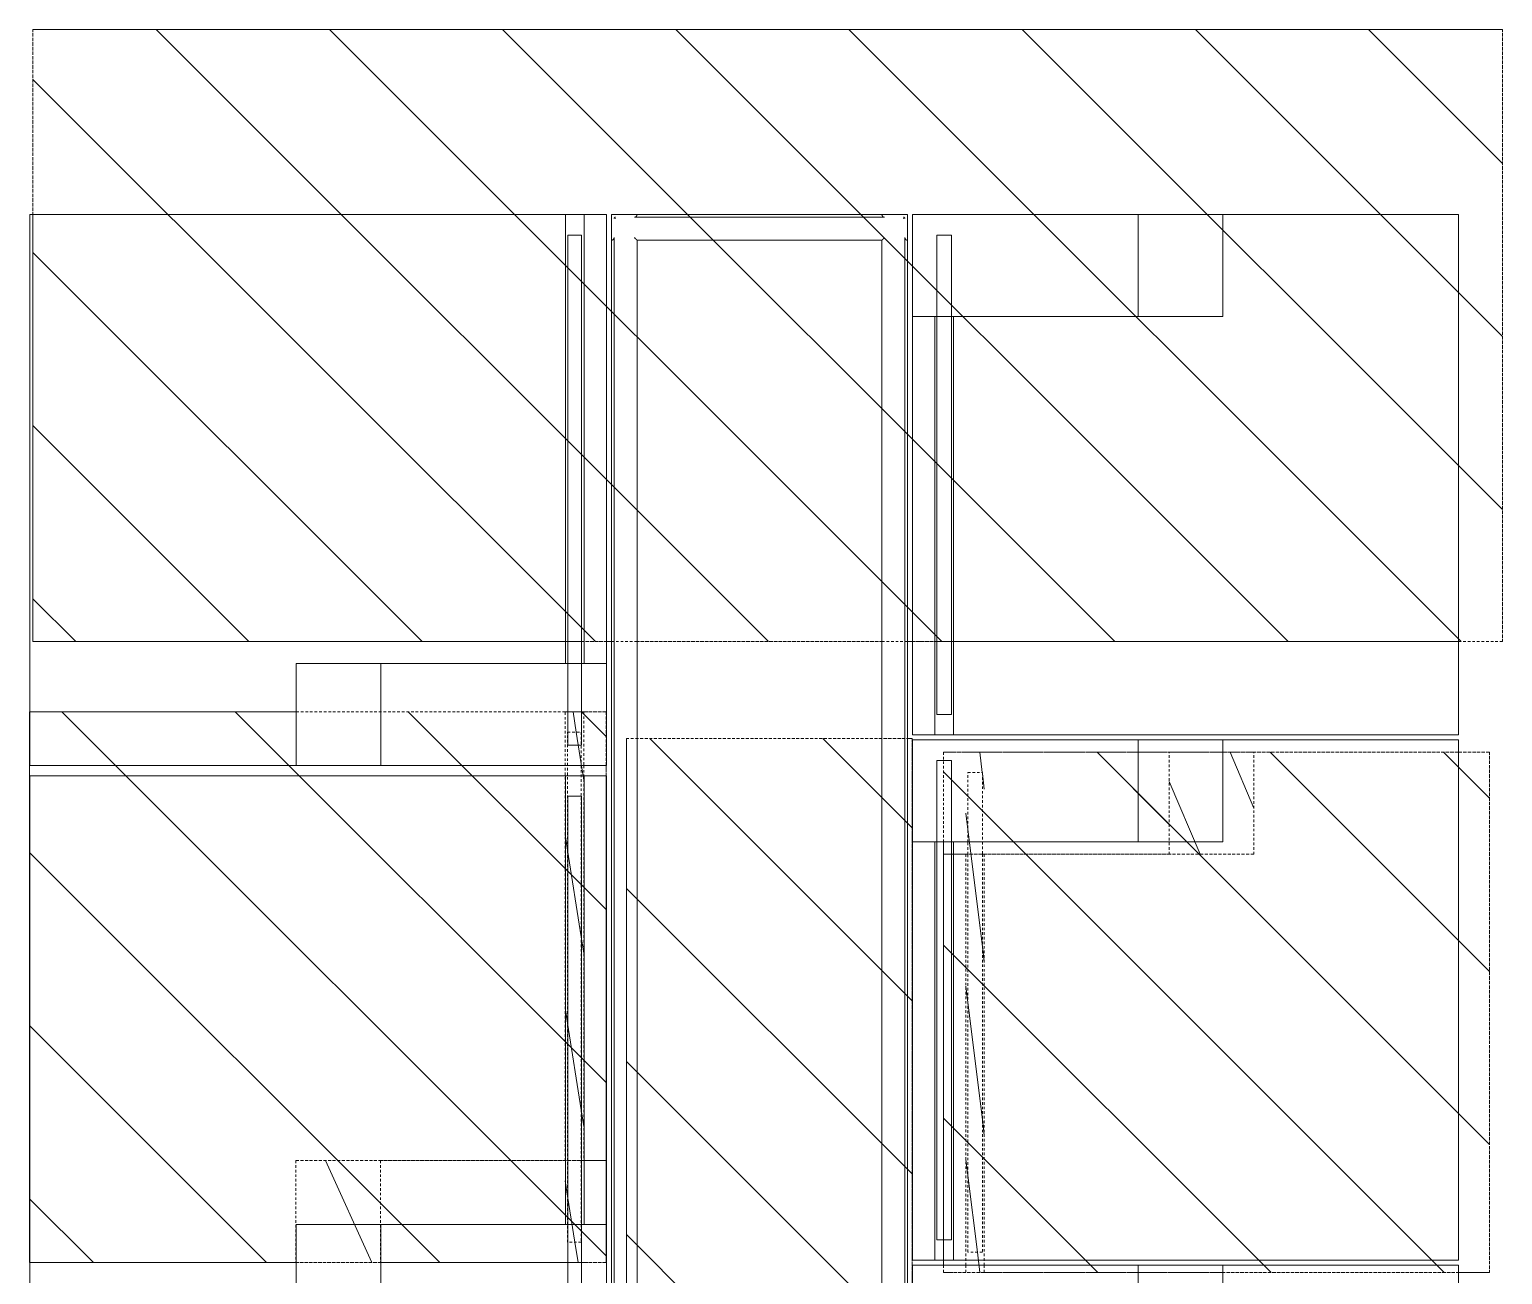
# Model space of a CAD drawing. Header units: inches. Extents: x 12491 to 15223, y 922 to 3433.
# Drawn here: x 14270.8 to 14343, y 2182.7 to 2243.7 of the extents above; entities that cross this region are included whole.
import ezdxf

# ---------------------------------------------------------------- set-up
doc = ezdxf.new("R2010")
doc.units = ezdxf.units.IN
doc.header["$MEASUREMENT"] = 0
doc.linetypes.add('Demolished', pattern=[0.1875, 0.125, -0.0625])
for name, color, linetype, lineweight in [('A-WALL-4', 1, 'Demolished', 13), ('A-WALL-5', 10, 'Demolished', 9), ('A-WALL-6', 254, 'Demolished', 9), ('A-WALL-7', 21, 'Demolished', 9), ('I-FURN-2', 254, 'Demolished', 9), ('I-FURN-3', 10, 'Demolished', 9), ('I-FURN-4', 21, 'Demolished', 9), ('M-EQPM-1', 50, 'Continuous', 9), ('M-EQPM-2', 10, 'Demolished', 9), ('M-EQPM-3', 21, 'Demolished', 9), ('M-EQPM-4', 254, 'Demolished', 9), ('S-BEAM', 12, 'Continuous', 9)]:
    doc.layers.add(name, color=color, linetype=linetype, lineweight=lineweight)
pattern_1 = [(225, (2201.146, -13169.916), (4.2426407, -4.2426407), [])]
pattern_2 = [(188.849, (2201.146, -299.14), (4.24305494, -0.6601445), [])]
pattern_3 = [(45, (-2191.193, 13241.448), (-4.2426407, 4.2426407), [])]
pattern_4 = [(7.071, (-2191.193, 223.653), (-4.2429826, 0.52569045), [])]

# ---------------------------------------------------------------- blocks, each defined once
blk = doc.blocks.new('Table-Rectangular - 72_ x 30_-V11-DEMO _ NEW PLAN SUPERIMPOSED - 1ST FLOOR')
at = {"layer": 'I-FURN-3'}
h = blk.add_hatch(dxfattribs=at)
h.set_pattern_fill('FP_8', color=256, style=0, pattern_type=2)
h.set_pattern_definition([(135, (-13206.086, -2228.733), (-4.2426407, -4.2426407), [])])
h.paths.add_polyline_path([(33.845, -15), (36, -15), (36, 15), (-36, 15), (-36, -15), (22.292, -15)], flags=0)
at = {"layer": 'I-FURN-2'}
for p, q in [((-36, 5.922), (-36, 15)), ((-36, 15), (36, 15)), ((36, 15), (36, -15)), ((-9.905, -15), (-9.81, -15)), ((-9.787, -15), (-9.124, -15)), ((-9.099, -15), (-7.905, -15)), ((-7.655, -15), (-7.905, -15)), ((5.595, -15), (-6.405, -15)), ((7.095, -15), (6.845, -15)), ((7.095, -15), (8.275, -15)), ((8.289, -15), (9.002, -15)), ((9.015, -15), (9.095, -15)), ((36, -15), (33.845, -15))]:
    blk.add_line(p, q, dxfattribs=at)
at = {"layer": 'I-FURN-3'}
for p, q in [((36, 15), (-36, 15)), ((-36, 15), (-36, 5.922)), ((36, -15), (36, 15)), ((-36, -15), (-36, 5.922)), ((-9.905, -15), (-36, -15)), ((-9.81, -15), (-9.905, -15)), ((-9.124, -15), (-9.787, -15)), ((-7.905, -15), (-9.099, -15)), ((-7.905, -15), (-7.655, -15)), ((-6.405, -15), (-7.655, -15)), ((-6.405, -15), (5.595, -15)), ((6.845, -15), (5.595, -15)), ((6.845, -15), (7.095, -15)), ((8.275, -15), (7.095, -15)), ((9.002, -15), (8.289, -15)), ((9.095, -15), (9.015, -15)), ((33.845, -15), (9.095, -15)), ((33.845, -15), (36, -15))]:
    blk.add_line(p, q, dxfattribs=at)
at = {"layer": 'I-FURN-4'}
for p, q in [((-36, 5.922), (-36, -15)), ((-36, -15), (-9.905, -15)), ((-7.655, -15), (-6.405, -15)), ((5.595, -15), (6.845, -15)), ((9.095, -15), (33.845, -15))]:
    blk.add_line(p, q, dxfattribs=at)
blk = doc.blocks.new('_Front Washer - MAH21-V56-DEMO _ NEW PLAN SUPERIMPOSED - 1ST FLOOR')
at = {"layer": 'M-EQPM-2'}
h = blk.add_hatch(dxfattribs=at)
h.set_pattern_fill('FP_84', color=256, style=0, pattern_type=2)
h.set_pattern_definition(pattern_1)
h.paths.add_polyline_path([(12.86, 28.25), (-9.14, 28.25), (-9.14, 27.156), (12.86, 27.156)], flags=0)
h = blk.add_hatch(dxfattribs=at)
h.set_pattern_fill('FP_84', color=256, style=0, pattern_type=2)
h.set_pattern_definition(pattern_1)
h.paths.add_polyline_path([(17.86, 27.172), (17.86, 28.25), (-9.14, 28.25), (-9.14, 0), (17.86, 0), (17.86, 27.156)], flags=0)
h = blk.add_hatch(dxfattribs=at)
h.set_pattern_fill('FP_84', color=256, style=0, pattern_type=2)
h.set_pattern_definition(pattern_1)
h.paths.add_polyline_path([(17.86, 28.25), (12.86, 28.25), (12.86, 17.192), (17.86, 17.192), (17.86, 26.008)], flags=0)
h = blk.add_hatch(dxfattribs=at)
h.set_pattern_fill('FP_86', color=256, style=0, pattern_type=2)
h.set_pattern_definition(pattern_2)
h.paths.add_polyline_path([(17.86, 26.25), (17.86, 27.156), (-9.14, 27.156), (-9.14, 26.25), (16.092, 26.25)], flags=0)
h.paths.add_polyline_path([(16.86, 26.368), (-8.14, 26.368), (-8.14, 27.031), (16.86, 27.031)], flags=0)
h = blk.add_hatch(dxfattribs=at)
h.set_pattern_fill('FP_86', color=256, style=0, pattern_type=2)
h.set_pattern_definition(pattern_2)
h.paths.add_polyline_path([(16.86, 26.368), (16.86, 27.031), (-8.14, 27.031), (-8.14, 26.368), (16.092, 26.368)], flags=0)
h = blk.add_hatch(dxfattribs=at)
h.set_pattern_fill('FP_85', color=256, style=0, pattern_type=2)
h.set_pattern_definition([(204.412, (2201.146, -2717.14), (4.243138, -1.9254746), [])])
h.paths.add_polyline_path([(17.86, 17.192), (12.86, 17.192), (12.86, 13.053), (17.86, 13.053)], flags=0)
for p, q in [((-9.14, 28.25), (-6.509, 28.25)), ((-9.14, 27.172), (-9.14, 28.25)), ((-6.509, 28.25), (-9.14, 28.25)), ((-9.14, 28.25), (-9.14, 27.172)), ((-9.14, 27.172), (-9.14, 28.25)), ((-9.14, 28.25), (-6.509, 28.25)), ((-6.509, 28.25), (12.86, 28.25)), ((-6.509, 28.25), (-6.009, 28.25)), ((-6.009, 28.25), (17.86, 28.25)), ((17.86, 28.25), (-6.009, 28.25)), ((-6.009, 28.25), (17.86, 28.25)), ((12.86, 17.192), (12.86, 28.25)), ((17.86, 28.25), (12.86, 28.25)), ((17.86, 28.25), (17.86, 17.208)), ((17.86, 27.172), (17.86, 28.25)), ((17.86, 27.172), (17.86, 28.25)), ((17.86, 28.25), (17.86, 27.172)), ((-9.14, 27.055), (-9.14, 27.156)), ((-9.14, 27.156), (-9.14, 27.055)), ((-9.14, 27.055), (-9.14, 27.156)), ((-9.14, 26.384), (-9.14, 27.047)), ((-9.14, 27.047), (-9.14, 26.384)), ((-9.14, 26.384), (-9.14, 27.047)), ((-6.509, 27.156), (12.86, 27.156)), ((-6.509, 27.031), (12.86, 27.031)), ((15.991, 27.031), (16.86, 27.031)), ((16.86, 27.031), (16.86, 26.368)), ((17.86, 27.057), (17.86, 27.156)), ((17.86, 27.057), (17.86, 27.156)), ((17.86, 27.156), (17.86, 27.057)), ((17.86, 26.384), (17.86, 27.047)), ((17.86, 26.384), (17.86, 27.047)), ((17.86, 27.047), (17.86, 26.384)), ((-9.14, 26.266), (-9.14, 26.377)), ((-9.14, 26.377), (-9.14, 26.266)), ((-9.14, 26.266), (-9.14, 26.377)), ((-9.14, 13.069), (-9.14, 26.25)), ((12.86, 26.368), (-6.509, 26.368)), ((12.86, 26.25), (-6.509, 26.25)), ((16.86, 26.368), (15.991, 26.368)), ((17.86, 26.266), (17.86, 26.374)), ((17.86, 26.266), (17.86, 26.374)), ((17.86, 26.374), (17.86, 26.266)), ((17.86, 17.208), (17.86, 26.25)), ((17.86, 17.208), (17.86, 26.25)), ((17.86, 26.25), (17.86, 17.208)), ((12.86, 13.053), (12.86, 17.192)), ((12.86, 17.192), (17.86, 17.192)), ((17.86, 17.192), (17.86, 13.053)), ((17.86, 13.069), (17.86, 17.192)), ((17.86, 13.069), (17.86, 17.192)), ((17.86, 17.192), (17.86, 13.069)), ((-9.14, 13.069), (-9.14, 0)), ((-9.14, 0.016), (-9.14, 13.069)), ((12.86, 13.053), (17.86, 13.053)), ((17.86, 0), (17.86, 13.069)), ((17.86, 13.053), (17.86, 0.016)), ((-9.14, 0), (17.86, 0))]:
    blk.add_line(p, q, dxfattribs=at)
at = {"layer": 'M-EQPM-3'}
for p, q in [((-9.14, 27.172), (-9.14, 28.25)), ((-9.14, 28.25), (-6.509, 28.25)), ((-9.14, 26.25), (-9.14, 27.156)), ((-9.14, 27.156), (-6.509, 27.156)), ((-8.14, 26.368), (-8.14, 27.031)), ((-8.14, 27.031), (-6.509, 27.031)), ((-6.509, 26.25), (-9.14, 26.25)), ((-9.14, 26.25), (-9.14, 13.069)), ((-6.509, 26.368), (-8.14, 26.368))]:
    blk.add_line(p, q, dxfattribs=at)
at = {"layer": 'M-EQPM-4'}
for p, q in [((-6.509, 28.25), (-6.009, 28.25)), ((-6.009, 28.25), (-6.509, 28.25)), ((12.86, 28.25), (12.86, 27.172)), ((12.86, 27.156), (12.86, 26.25)), ((12.86, 27.031), (15.991, 27.031)), ((15.991, 26.368), (12.86, 26.368)), ((12.86, 26.25), (12.86, 13.053)), ((17.86, 0), (-9.14, 0))]:
    blk.add_line(p, q, dxfattribs=at)
blk = doc.blocks.new('_Front Washer - MAT12-V64-DEMO _ NEW PLAN SUPERIMPOSED - 1ST FLOOR')
at = {"layer": 'M-EQPM-2'}
h = blk.add_hatch(dxfattribs=at)
h.set_pattern_fill('FP_98', color=256, style=0, pattern_type=2)
h.set_pattern_definition(pattern_3)
h.paths.add_polyline_path([(-8.39, 25.656), (12.11, 25.656), (12.11, 26.75), (-8.39, 26.75), (-8.39, 25.815)], flags=0)
h = blk.add_hatch(dxfattribs=at)
h.set_pattern_fill('FP_98', color=256, style=0, pattern_type=2)
h.set_pattern_definition(pattern_3)
h.paths.add_polyline_path([(-8.39, 0), (17.11, 0), (17.11, 26.75), (-8.39, 26.75), (-8.39, 13.069)], flags=0)
h = blk.add_hatch(dxfattribs=at)
h.set_pattern_fill('FP_98', color=256, style=0, pattern_type=2)
h.set_pattern_definition(pattern_3)
h.paths.add_polyline_path([(12.11, 15.692), (17.11, 15.692), (17.11, 26.75), (12.11, 26.75), (12.11, 19.245)], flags=0)
h = blk.add_hatch(dxfattribs=at)
h.set_pattern_fill('FP_100', color=256, style=0, pattern_type=2)
h.set_pattern_definition(pattern_4)
h.paths.add_polyline_path([(-8.39, 24.75), (17.11, 24.75), (17.11, 25.656), (-8.39, 25.656)], flags=0)
h.paths.add_polyline_path([(-7.39, 24.844), (-7.39, 25.556), (16.11, 25.556), (16.11, 24.844), (0.922, 24.844)], flags=0)
h = blk.add_hatch(dxfattribs=at)
h.set_pattern_fill('FP_100', color=256, style=0, pattern_type=2)
h.set_pattern_definition(pattern_4)
h.paths.add_polyline_path([(-7.39, 24.844), (16.11, 24.844), (16.11, 25.556), (-7.39, 25.556)], flags=0)
h = blk.add_hatch(dxfattribs=at)
h.set_pattern_fill('FP_99', color=256, style=0, pattern_type=2)
h.set_pattern_definition([(22.91, (-2191.193, 2360.706), (-4.2425945, 1.792847), [])])
h.paths.add_polyline_path([(12.11, 11.553), (17.11, 11.553), (17.11, 15.692), (12.11, 15.692)], flags=0)
for p, q in [((-8.39, 26.75), (-8.038, 26.75)), ((-8.39, 26.299), (-8.39, 26.75)), ((-8.038, 26.75), (-8.39, 26.75)), ((-8.39, 26.75), (-8.39, 26.299)), ((-8.39, 26.299), (-8.39, 26.75)), ((-8.39, 26.75), (-8.038, 26.75)), ((-8.038, 26.75), (12.11, 26.75)), ((-8.038, 26.75), (-7.788, 26.75)), ((-7.788, 26.75), (12.692, 26.75)), ((12.692, 26.75), (-7.788, 26.75)), ((-7.788, 26.75), (12.692, 26.75)), ((12.11, 15.692), (12.11, 26.75)), ((17.11, 26.75), (12.11, 26.75)), ((12.712, 26.75), (17.11, 26.75)), ((17.11, 26.75), (12.712, 26.75)), ((12.712, 26.75), (17.11, 26.75)), ((17.11, 26.75), (17.11, 15.692)), ((17.11, 26.268), (17.11, 26.75)), ((17.11, 26.268), (17.11, 26.75)), ((17.11, 26.75), (17.11, 26.268)), ((-8.39, 24.75), (-8.39, 26.267)), ((-8.39, 24.75), (-8.39, 26.266)), ((-8.39, 26.266), (-8.39, 24.75)), ((17.11, 26.268), (17.11, 25.656)), ((17.11, 25.656), (17.11, 26.266)), ((17.11, 25.656), (17.11, 26.266)), ((-8.038, 25.656), (12.11, 25.656)), ((-7.39, 24.844), (-7.39, 25.556)), ((-7.39, 25.556), (12.11, 25.556)), ((12.712, 25.556), (16.11, 25.556)), ((16.11, 25.556), (16.11, 24.844)), ((17.11, 24.75), (17.11, 25.656)), ((17.11, 24.75), (17.11, 25.656)), ((17.11, 25.656), (17.11, 24.75)), ((-8.39, 13.069), (-8.39, 24.75)), ((12.11, 24.75), (-8.038, 24.75)), ((12.11, 24.844), (-7.39, 24.844)), ((16.11, 24.844), (12.712, 24.844)), ((17.11, 13.069), (17.11, 24.75)), ((17.11, 13.069), (17.11, 24.75)), ((17.11, 24.75), (17.11, 13.069)), ((12.11, 11.553), (12.11, 15.692)), ((12.11, 15.692), (17.11, 15.692)), ((17.11, 15.692), (17.11, 11.553)), ((-8.39, 13.069), (-8.39, 0)), ((-8.39, 1.516), (-8.39, 13.069)), ((17.11, 13.069), (17.11, 11.553)), ((12.11, 11.553), (17.11, 11.553)), ((17.11, 0), (17.11, 11.553)), ((17.11, 11.553), (17.11, 1.516)), ((-8.39, 0), (17.11, 0))]:
    blk.add_line(p, q, dxfattribs=at)
at = {"layer": 'M-EQPM-3'}
for p, q in [((-8.39, 25.656), (-8.39, 26.75)), ((-8.39, 26.75), (-8.038, 26.75)), ((-8.39, 24.75), (-8.39, 25.656)), ((-8.39, 25.656), (-8.038, 25.656)), ((-8.038, 24.75), (-8.39, 24.75)), ((-8.39, 24.75), (-8.39, 13.069))]:
    blk.add_line(p, q, dxfattribs=at)
at = {"layer": 'M-EQPM-4'}
for p, q in [((-8.038, 26.75), (-7.788, 26.75)), ((-7.788, 26.75), (-8.038, 26.75)), ((12.11, 26.75), (12.11, 25.656)), ((12.11, 25.656), (12.11, 24.75)), ((12.11, 25.556), (12.712, 25.556)), ((12.712, 24.844), (12.11, 24.844)), ((12.11, 24.75), (12.11, 11.553)), ((17.11, 11.553), (17.11, 13.069)), ((17.11, 11.553), (17.11, 13.069)), ((-8.39, 0), (-8.39, 1.516)), ((17.11, 1.516), (17.11, 0)), ((17.11, 0), (-8.39, 0))]:
    blk.add_line(p, q, dxfattribs=at)
blk = doc.blocks.new('_Front Washer - MAT12-V164-DEMO _ NEW PLAN SUPERIMPOSED - 1ST FLOOR')
at = {"layer": 'M-EQPM-1'}
for p, q in [((-8.39, 26.75), (17.11, 26.75)), ((-8.39, 25.234), (-8.39, 26.75)), ((-8.39, 25.656), (-8.39, 26.75)), ((-8.39, 26.75), (12.11, 26.75)), ((17.11, 26.75), (-8.39, 26.75)), ((-8.39, 26.75), (-8.39, 25.234)), ((-8.39, 25.234), (-8.39, 26.75)), ((-8.39, 26.75), (17.11, 26.75)), ((12.11, 15.692), (12.11, 26.75)), ((12.11, 26.75), (12.11, 25.656)), ((17.11, 26.75), (12.11, 26.75)), ((17.11, 26.75), (17.11, 15.692)), ((17.11, 25.656), (17.11, 26.75)), ((17.11, 25.656), (17.11, 26.75)), ((17.11, 26.75), (17.11, 25.656)), ((-8.39, 25.234), (-8.39, 25.656)), ((-8.39, 25.656), (12.11, 25.656)), ((-7.39, 25.234), (-7.39, 25.556)), ((-7.39, 25.556), (12.11, 25.556)), ((12.11, 25.656), (12.11, 25.234)), ((12.11, 25.556), (16.11, 25.556)), ((16.11, 25.556), (16.11, 25.234)), ((17.11, 25.234), (17.11, 25.656)), ((17.11, 25.234), (17.11, 25.656)), ((17.11, 25.656), (17.11, 25.234)), ((-8.39, 24.75), (-8.39, 25.234)), ((-8.39, 24.75), (-8.39, 25.234)), ((-8.39, 25.234), (-8.39, 24.75)), ((-8.39, 24.75), (-8.39, 25.234)), ((12.11, 24.75), (-8.39, 24.75)), ((-8.39, 24.75), (-8.39, 23.234)), ((-8.39, 23.234), (-8.39, 24.75)), ((-7.39, 24.844), (-7.39, 25.234)), ((12.11, 24.844), (-7.39, 24.844)), ((12.11, 25.234), (12.11, 24.75)), ((16.11, 24.844), (12.11, 24.844)), ((12.11, 24.75), (12.11, 24.14)), ((16.11, 25.234), (16.11, 24.844)), ((17.11, 24.75), (17.11, 25.234)), ((17.11, 24.75), (17.11, 25.234)), ((17.11, 25.234), (17.11, 24.75)), ((17.11, 24.14), (17.11, 24.75)), ((17.11, 24.14), (17.11, 24.75)), ((17.11, 24.75), (17.11, 24.14)), ((12.11, 24.124), (12.11, 23.25)), ((17.11, 23.267), (17.11, 24.105)), ((17.11, 23.267), (17.11, 24.105)), ((17.11, 24.105), (17.11, 23.267)), ((-8.39, 23.234), (-8.39, 0)), ((-8.39, 0), (-8.39, 23.234)), ((12.11, 23.234), (12.11, 11.553)), ((17.11, 11.553), (17.11, 23.234)), ((17.11, 11.553), (17.11, 23.234)), ((17.11, 23.234), (17.11, 11.553)), ((12.11, 11.553), (12.11, 15.692)), ((12.11, 15.692), (17.11, 15.692)), ((17.11, 15.692), (17.11, 11.553)), ((12.11, 11.553), (16.176, 11.553)), ((16.176, 11.553), (17.11, 11.553)), ((17.11, 0), (17.11, 11.553)), ((17.11, 11.553), (17.11, 0)), ((-8.39, 0), (17.11, 0)), ((16.176, 0), (-8.39, 0)), ((16.759, 0), (16.176, 0)), ((17.11, 0), (16.759, 0))]:
    blk.add_line(p, q, dxfattribs=at)
blk = doc.blocks.new('_Front Washer - MAT12-V165-DEMO _ NEW PLAN SUPERIMPOSED - 1ST FLOOR')
at = {"layer": 'M-EQPM-1'}
for p, q in [((-8.39, 26.75), (12.09, 26.75)), ((-8.39, 25.234), (-8.39, 26.75)), ((-8.39, 25.656), (-8.39, 26.75)), ((-8.39, 26.75), (12.11, 26.75)), ((12.09, 26.75), (-8.39, 26.75)), ((-8.39, 26.75), (-8.39, 25.234)), ((-8.39, 25.234), (-8.39, 26.75)), ((-8.39, 26.75), (12.09, 26.75)), ((12.11, 15.692), (12.11, 26.75)), ((12.11, 26.75), (12.11, 25.656)), ((17.11, 26.75), (12.11, 26.75)), ((12.11, 26.75), (17.11, 26.75)), ((17.11, 26.75), (12.11, 26.75)), ((12.11, 26.75), (17.11, 26.75)), ((17.11, 26.75), (17.11, 15.692)), ((17.11, 25.656), (17.11, 26.75)), ((17.11, 25.656), (17.11, 26.75)), ((17.11, 26.75), (17.11, 25.656)), ((-8.39, 25.234), (-8.39, 25.656)), ((-8.39, 25.656), (12.11, 25.656)), ((-7.39, 25.234), (-7.39, 25.556)), ((-7.39, 25.556), (12.09, 25.556)), ((12.11, 25.656), (12.11, 25.234)), ((12.11, 25.556), (16.11, 25.556)), ((16.11, 25.556), (16.11, 25.234)), ((17.11, 24.75), (17.11, 25.656)), ((17.11, 24.75), (17.11, 25.656)), ((17.11, 25.656), (17.11, 24.75)), ((-8.39, 24.75), (-8.39, 25.234)), ((-8.39, 24.75), (-8.39, 25.234)), ((-8.39, 25.234), (-8.39, 24.75)), ((-8.39, 24.75), (-8.39, 25.234)), ((12.11, 24.75), (-8.39, 24.75)), ((-8.39, 24.75), (-8.39, 23.234)), ((-8.39, 23.234), (-8.39, 24.75)), ((-7.39, 24.844), (-7.39, 25.234)), ((12.09, 24.844), (-7.39, 24.844)), ((12.11, 25.234), (12.11, 24.75)), ((16.11, 24.844), (12.11, 24.844)), ((12.11, 24.75), (12.11, 24.14)), ((16.11, 25.234), (16.11, 24.844)), ((17.11, 11.553), (17.11, 24.75)), ((17.11, 11.553), (17.11, 24.75)), ((17.11, 24.75), (17.11, 11.553)), ((12.11, 24.122), (12.11, 23.251)), ((-8.39, 23.234), (-8.39, 0)), ((-8.39, 0), (-8.39, 23.234)), ((12.11, 23.234), (12.11, 11.553)), ((12.11, 11.553), (12.11, 15.692)), ((12.11, 15.692), (17.11, 15.692)), ((17.11, 15.692), (17.11, 11.553)), ((12.11, 11.553), (16.509, 11.553)), ((16.509, 11.553), (17.11, 11.553)), ((17.11, 0), (17.11, 11.553)), ((17.11, 11.553), (17.11, 0)), ((-8.39, 0), (17.11, 0)), ((16.509, 0), (-8.39, 0)), ((17.11, 0), (16.509, 0))]:
    blk.add_line(p, q, dxfattribs=at)
blk = doc.blocks.new('_Front Washer - MAT12-V166-DEMO _ NEW PLAN SUPERIMPOSED - 1ST FLOOR')
at = {"layer": 'M-EQPM-1'}
for p, q in [((-8.39, 26.75), (17.11, 26.75)), ((-8.39, 24.75), (-8.39, 26.75)), ((-8.39, 25.656), (-8.39, 26.75)), ((-8.39, 26.75), (12.11, 26.75)), ((17.11, 26.75), (-8.39, 26.75)), ((-8.39, 26.75), (-8.39, 24.75)), ((-8.39, 24.75), (-8.39, 26.75)), ((-8.39, 26.75), (-3.812, 26.75)), ((-3.812, 26.75), (17.11, 26.75)), ((12.11, 15.692), (12.11, 26.75)), ((12.11, 26.75), (12.11, 25.656)), ((17.11, 26.75), (12.11, 26.75)), ((17.11, 26.75), (17.11, 15.692)), ((17.11, 25.656), (17.11, 26.75)), ((17.11, 25.656), (17.11, 26.75)), ((17.11, 26.75), (17.11, 25.656)), ((-8.39, 24.75), (-8.39, 25.656)), ((-8.39, 25.656), (12.11, 25.656)), ((-7.39, 24.844), (-7.39, 25.556)), ((-7.39, 25.556), (12.11, 25.556)), ((12.11, 25.656), (12.11, 24.75)), ((12.11, 25.556), (16.11, 25.556)), ((16.11, 25.556), (16.11, 24.844)), ((17.11, 24.75), (17.11, 25.656)), ((17.11, 24.75), (17.11, 25.656)), ((17.11, 25.656), (17.11, 24.75)), ((12.11, 24.75), (-8.39, 24.75)), ((-8.39, 24.75), (-8.39, 0)), ((-8.39, 0), (-8.39, 24.75)), ((12.11, 24.844), (-7.39, 24.844)), ((16.11, 24.844), (12.11, 24.844)), ((12.11, 24.75), (12.11, 11.553)), ((17.11, 11.553), (17.11, 24.75)), ((17.11, 11.553), (17.11, 24.75)), ((17.11, 24.75), (17.11, 11.553)), ((12.11, 11.553), (12.11, 15.692)), ((12.11, 15.692), (17.11, 15.692)), ((17.11, 15.692), (17.11, 11.553)), ((12.11, 11.553), (17.11, 11.553)), ((17.11, 0), (17.11, 11.553)), ((17.11, 11.553), (17.11, 0)), ((-8.39, 0), (17.11, 0)), ((-3.812, 0), (-8.39, 0)), ((17.11, 0), (-3.812, 0))]:
    blk.add_line(p, q, dxfattribs=at)
blk = doc.blocks.new('_Front Washer - MAH20-877465-DEMO _ NEW PLAN SUPERIMPOSED - 1ST FLOOR')
at = {"layer": 'M-EQPM-1'}
for p, q in [((-9.14, 28.25), (17.86, 28.25)), ((-9.14, 26.25), (-9.14, 28.25)), ((-9.14, 27.156), (-9.14, 28.25)), ((-9.14, 28.25), (12.86, 28.25)), ((17.86, 28.25), (-9.14, 28.25)), ((-9.14, 28.25), (-9.14, 26.25)), ((-9.14, 26.25), (-9.14, 28.25)), ((-9.14, 28.25), (11.782, 28.25)), ((11.782, 28.25), (17.86, 28.25)), ((12.86, 17.192), (12.86, 28.25)), ((12.86, 28.25), (12.86, 27.156)), ((17.86, 28.25), (12.86, 28.25)), ((17.86, 28.25), (17.86, 17.192)), ((17.86, 27.156), (17.86, 28.234)), ((17.86, 27.156), (17.86, 28.234)), ((17.86, 28.234), (17.86, 27.156)), ((-9.14, 26.25), (-9.14, 27.156)), ((-9.14, 27.156), (12.86, 27.156)), ((-8.14, 26.368), (-8.14, 27.031)), ((-8.14, 27.031), (12.86, 27.031)), ((12.86, 27.156), (12.86, 26.25)), ((12.86, 27.031), (15.23, 27.031)), ((15.23, 27.031), (16.86, 27.031)), ((16.86, 27.015), (16.86, 26.368)), ((17.86, 26.25), (17.86, 27.128)), ((17.86, 26.25), (17.86, 27.128)), ((17.86, 27.128), (17.86, 26.25)), ((12.86, 26.25), (-9.14, 26.25)), ((-9.14, 26.25), (-9.14, 0)), ((-9.14, 0.155), (-9.14, 26.25)), ((12.86, 26.368), (-8.14, 26.368)), ((15.23, 26.368), (12.86, 26.368)), ((12.86, 26.25), (12.86, 13.053)), ((16.86, 26.368), (15.23, 26.368)), ((17.86, 13.053), (17.86, 26.234)), ((17.86, 13.053), (17.86, 26.234)), ((17.86, 26.234), (17.86, 13.053)), ((12.86, 13.053), (12.86, 17.192)), ((12.86, 17.192), (17.86, 17.192)), ((17.86, 17.192), (17.86, 13.053)), ((12.86, 13.053), (17.86, 13.053)), ((17.86, 0), (17.86, 13.053)), ((17.86, 13.053), (17.86, 0)), ((-9.14, 0), (-9.14, 0.155)), ((-9.14, 0), (17.86, 0)), ((15.23, 0), (-9.14, 0)), ((17.86, 0), (15.23, 0))]:
    blk.add_line(p, q, dxfattribs=at)
blk = doc.blocks.new('_Front Washer - MAH20-V179-DEMO _ NEW PLAN SUPERIMPOSED - 1ST FLOOR')
at = {"layer": 'M-EQPM-1'}
for p, q in [((-9.14, 28.25), (17.86, 28.25)), ((-9.14, 27.156), (-9.14, 28.25)), ((-9.14, 28.25), (12.86, 28.25)), ((17.86, 28.25), (-9.14, 28.25)), ((-9.14, 28.25), (17.86, 28.25)), ((-9.14, 27.156), (-9.14, 28.234)), ((-9.14, 28.234), (-9.14, 27.156)), ((-9.14, 27.156), (-9.14, 28.234)), ((12.86, 17.192), (12.86, 28.25)), ((17.86, 28.25), (12.86, 28.25)), ((12.86, 28.234), (12.86, 27.156)), ((17.86, 28.25), (17.86, 17.192)), ((17.86, 27.156), (17.86, 28.234)), ((17.86, 27.156), (17.86, 28.234)), ((17.86, 28.234), (17.86, 27.156)), ((-9.14, 27.156), (9.73, 27.156)), ((-9.14, 26.25), (-9.14, 27.125)), ((-9.14, 26.25), (-9.14, 27.125)), ((-9.14, 27.125), (-9.14, 26.25)), ((-9.14, 26.25), (-9.14, 27.125)), ((-8.14, 27.031), (9.73, 27.031)), ((-8.14, 26.368), (-8.14, 27.015)), ((9.73, 27.156), (12.86, 27.156)), ((9.73, 27.031), (12.86, 27.031)), ((12.86, 27.14), (12.86, 27.019)), ((12.86, 27.031), (14.73, 27.031)), ((12.86, 27.015), (12.86, 26.352)), ((14.73, 27.031), (15.415, 27.031)), ((15.415, 27.031), (16.86, 27.031)), ((16.86, 27.015), (16.86, 26.368)), ((17.86, 26.25), (17.86, 27.128)), ((17.86, 26.25), (17.86, 27.128)), ((17.86, 27.128), (17.86, 26.25)), ((9.73, 26.25), (-9.14, 26.25)), ((-9.14, 26.234), (-9.14, 0)), ((-9.14, 0), (-9.14, 26.234)), ((9.73, 26.368), (-8.14, 26.368)), ((12.86, 26.368), (9.73, 26.368)), ((12.86, 26.25), (9.73, 26.25)), ((14.73, 26.368), (12.86, 26.368)), ((12.86, 26.348), (12.86, 26.25)), ((12.86, 26.25), (12.86, 17.192)), ((15.415, 26.368), (14.73, 26.368)), ((16.86, 26.368), (15.415, 26.368)), ((17.86, 13.053), (17.86, 26.234)), ((17.86, 13.053), (17.86, 26.234)), ((17.86, 26.234), (17.86, 13.053)), ((12.86, 17.192), (17.86, 17.192)), ((12.86, 13.053), (12.86, 17.176)), ((12.86, 17.176), (12.86, 13.053)), ((17.86, 17.192), (17.86, 13.053)), ((12.86, 13.053), (14.73, 13.053)), ((14.73, 13.053), (17.86, 13.053)), ((17.86, 0), (17.86, 13.053)), ((17.86, 13.053), (17.86, 0)), ((-9.14, 0), (17.86, 0)), ((14.73, 0), (-9.14, 0)), ((15.415, 0), (14.73, 0)), ((17.86, 0), (15.415, 0))]:
    blk.add_line(p, q, dxfattribs=at)
blk = doc.blocks.new('Plumbing Bulkhead - EX_ BULKHEAD 3-944439-DEMO _ NEW PLAN SUPERIMPOSED - 1ST FLOOR')
at = {"layer": 'S-BEAM'}
for p, q in [((0, 14.5), (154, 14.5)), ((1.25, 14.5), (133.078, 14.5)), ((133.078, 14.5), (1.25, 14.5)), ((152.75, 14.5), (1.25, 14.5)), ((133.078, 14.5), (152.75, 14.5)), ((152.75, 14.5), (133.078, 14.5)), ((152.75, 14.5), (154, 14.5)), ((154, 13.25), (154, 14.5)), ((154, 14.5), (154, 0)), ((1.125, 14.375), (133.078, 14.375)), ((133.078, 14.375), (152.875, 14.375)), ((1.25, 13.25), (128.32, 13.25)), ((128.32, 13.25), (1.25, 13.25)), ((1.25, 13.25), (152.75, 13.25)), ((128.32, 13.25), (133.078, 13.25)), ((133.078, 13.25), (128.32, 13.25)), ((133.078, 13.25), (152.75, 13.25)), ((152.75, 13.25), (133.078, 13.25)), ((152.75, 13.25), (152.75, 1.25)), ((152.75, 1.25), (152.75, 13.25)), ((152.75, 13.25), (152.75, 1.25)), ((153.875, 13.375), (153.875, 1.125)), ((154, 1.25), (154, 13.25)), ((154, 1.25), (154, 13.25)), ((154, 13.25), (154, 1.25)), ((128.32, 1.25), (1.25, 1.25)), ((1.25, 1.25), (128.32, 1.25)), ((152.75, 1.25), (1.25, 1.25)), ((133.078, 1.25), (128.32, 1.25)), ((128.32, 1.25), (133.078, 1.25)), ((152.75, 1.25), (133.078, 1.25)), ((133.078, 1.25), (152.75, 1.25)), ((154, 0), (154, 1.25)), ((128.32, 0.125), (1.125, 0.125)), ((133.078, 0.125), (128.32, 0.125)), ((152.875, 0.125), (133.078, 0.125)), ((0, 0), (154, 0)), ((128.32, 0), (1.25, 0)), ((1.25, 0), (152.75, 0)), ((128.32, 0), (1.25, 0)), ((133.078, 0), (128.32, 0)), ((133.078, 0), (128.32, 0)), ((152.75, 0), (133.078, 0)), ((152.75, 0), (133.078, 0)), ((154, 0), (152.75, 0))]:
    blk.add_line(p, q, dxfattribs=at)
for points, knots in [([(152.875, 14.375), (152.867, 14.375), (152.851, 14.377), (152.831, 14.382), (152.818, 14.389), (152.81, 14.393), (152.805, 14.396), (152.8, 14.4), (152.794, 14.404), (152.789, 14.409), (152.784, 14.414), (152.78, 14.419), (152.775, 14.425), (152.771, 14.431), (152.767, 14.437), (152.763, 14.444), (152.76, 14.451), (152.757, 14.459), (152.754, 14.467), (152.753, 14.475), (152.751, 14.486), (152.75, 14.494), (152.75, 14.5)], [0, 0, 0, 0, 0.142857, 0.285714, 0.357143, 0.392857, 0.428571, 0.464286, 0.5, 0.535714, 0.571429, 0.607143, 0.642857, 0.678571, 0.714286, 0.75, 0.785714, 0.821429, 0.857143, 0.892857, 0.928571, 1, 1, 1, 1]), ([(152.875, 14.375), (152.867, 14.375), (152.851, 14.377), (152.831, 14.382), (152.818, 14.389), (152.81, 14.393), (152.805, 14.396), (152.8, 14.4), (152.794, 14.404), (152.789, 14.409), (152.784, 14.414), (152.78, 14.419), (152.775, 14.425), (152.771, 14.431), (152.767, 14.437), (152.763, 14.444), (152.76, 14.451), (152.757, 14.459), (152.754, 14.467), (152.753, 14.475), (152.751, 14.486), (152.75, 14.494), (152.75, 14.5)], [0, 0, 0, 0, 0.142857, 0.285714, 0.357143, 0.392857, 0.428571, 0.464286, 0.5, 0.535714, 0.571429, 0.607143, 0.642857, 0.678571, 0.714286, 0.75, 0.785714, 0.821429, 0.857143, 0.892857, 0.928571, 1, 1, 1, 1]), ([(153.857, 14.357), (153.853, 14.36), (153.848, 14.364), (153.841, 14.368), (153.834, 14.372), (153.824, 14.374), (153.816, 14.375), (153.813, 14.375)], [0, 0, 0, 0, 0.25, 0.375, 0.5, 0.75, 1, 1, 1, 1]), ([(153.857, 14.357), (153.854, 14.36), (153.848, 14.364), (153.841, 14.368), (153.834, 14.372), (153.824, 14.374), (153.816, 14.375), (153.813, 14.375)], [0, 0, 0, 0, 0.25, 0.375, 0.5, 0.75, 1, 1, 1, 1]), ([(153.813, 14.312), (153.816, 14.316), (153.824, 14.324), (153.834, 14.334), (153.841, 14.341), (153.848, 14.348), (153.853, 14.354), (153.857, 14.357)], [0, 0, 0, 0, 0.25, 0.5, 0.625, 0.75, 1, 1, 1, 1]), ([(153.857, 14.357), (153.853, 14.354), (153.848, 14.348), (153.841, 14.341), (153.834, 14.334), (153.824, 14.324), (153.816, 14.316), (153.813, 14.312)], [0, 0, 0, 0, 0.25, 0.375, 0.5, 0.75, 1, 1, 1, 1]), ([(153.857, 14.357), (153.86, 14.354), (153.864, 14.348), (153.868, 14.341), (153.872, 14.334), (153.874, 14.324), (153.875, 14.316), (153.875, 14.312)], [0, 0, 0, 0, 0.25, 0.375, 0.5, 0.75, 1, 1, 1, 1]), ([(153.875, 14.312), (153.875, 14.316), (153.874, 14.324), (153.872, 14.334), (153.868, 14.341), (153.864, 14.348), (153.86, 14.354), (153.857, 14.357)], [0, 0, 0, 0, 0.25, 0.5, 0.625, 0.75, 1, 1, 1, 1]), ([(152.75, 13.25), (152.75, 13.25), (152.751, 13.251), (152.753, 13.253), (152.754, 13.254), (152.757, 13.257), (152.76, 13.26), (152.763, 13.263), (152.767, 13.267), (152.771, 13.271), (152.775, 13.275), (152.78, 13.28), (152.784, 13.284), (152.789, 13.289), (152.796, 13.296), (152.803, 13.303), (152.81, 13.31), (152.818, 13.318), (152.831, 13.331), (152.851, 13.351), (152.867, 13.367), (152.875, 13.375)], [0, 0, 0, 0, 0.071429, 0.107143, 0.142857, 0.178571, 0.214286, 0.25, 0.285714, 0.321429, 0.357143, 0.392857, 0.428571, 0.464286, 0.5, 0.571429, 0.607143, 0.642857, 0.714286, 0.857143, 1, 1, 1, 1]), ([(152.875, 13.375), (152.867, 13.367), (152.851, 13.351), (152.831, 13.331), (152.818, 13.318), (152.81, 13.31), (152.805, 13.305), (152.8, 13.3), (152.794, 13.294), (152.789, 13.289), (152.784, 13.284), (152.78, 13.28), (152.775, 13.275), (152.771, 13.271), (152.767, 13.267), (152.763, 13.263), (152.76, 13.26), (152.757, 13.257), (152.754, 13.254), (152.753, 13.253), (152.751, 13.251), (152.75, 13.25), (152.75, 13.25)], [0, 0, 0, 0, 0.142857, 0.285714, 0.357143, 0.392857, 0.428571, 0.464286, 0.5, 0.535714, 0.571429, 0.607143, 0.642857, 0.678571, 0.714286, 0.75, 0.785714, 0.821429, 0.857143, 0.892857, 0.928571, 1, 1, 1, 1]), ([(153.875, 13.375), (153.875, 13.367), (153.877, 13.351), (153.882, 13.331), (153.889, 13.318), (153.893, 13.31), (153.896, 13.305), (153.9, 13.3), (153.904, 13.294), (153.909, 13.289), (153.914, 13.284), (153.919, 13.28), (153.925, 13.275), (153.931, 13.271), (153.937, 13.267), (153.944, 13.263), (153.951, 13.26), (153.959, 13.257), (153.967, 13.254), (153.975, 13.253), (153.986, 13.251), (153.994, 13.25), (154, 13.25)], [0, 0, 0, 0, 0.142857, 0.285714, 0.357143, 0.392857, 0.428571, 0.464286, 0.5, 0.535714, 0.571429, 0.607143, 0.642857, 0.678571, 0.714286, 0.75, 0.785714, 0.821429, 0.857143, 0.892857, 0.928571, 1, 1, 1, 1]), ([(154, 13.25), (153.994, 13.25), (153.986, 13.251), (153.975, 13.253), (153.967, 13.254), (153.959, 13.257), (153.951, 13.26), (153.944, 13.263), (153.937, 13.267), (153.931, 13.271), (153.925, 13.275), (153.919, 13.28), (153.914, 13.284), (153.909, 13.289), (153.903, 13.296), (153.898, 13.303), (153.893, 13.31), (153.889, 13.318), (153.882, 13.331), (153.877, 13.351), (153.875, 13.367), (153.875, 13.375)], [0, 0, 0, 0, 0.071429, 0.107143, 0.142857, 0.178571, 0.214286, 0.25, 0.285714, 0.321429, 0.357143, 0.392857, 0.428571, 0.464286, 0.5, 0.571429, 0.607143, 0.642857, 0.714286, 0.857143, 1, 1, 1, 1]), ([(152.75, 1.25), (152.75, 1.25), (152.751, 1.249), (152.753, 1.247), (152.754, 1.246), (152.757, 1.243), (152.76, 1.24), (152.763, 1.237), (152.766, 1.234), (152.767, 1.233)], [0, 0, 0, 0, 0.0714286, 0.1071429, 0.1428571, 0.1785714, 0.2142857, 0.25, 0.2857143, 0.2857143, 0.2857143, 0.2857143]), ([(152.75, 1.25), (152.75, 1.25), (152.751, 1.249), (152.753, 1.247), (152.754, 1.246), (152.757, 1.243), (152.76, 1.24), (152.763, 1.237), (152.767, 1.233), (152.771, 1.229), (152.775, 1.225), (152.78, 1.22), (152.784, 1.216), (152.789, 1.211), (152.796, 1.204), (152.803, 1.197), (152.81, 1.19), (152.818, 1.182), (152.831, 1.169), (152.851, 1.149), (152.867, 1.133), (152.875, 1.125)], [0, 0, 0, 0, 0.071429, 0.107143, 0.142857, 0.178571, 0.214286, 0.25, 0.285714, 0.321429, 0.357143, 0.392857, 0.428571, 0.464286, 0.5, 0.571429, 0.607143, 0.642857, 0.714286, 0.857143, 1, 1, 1, 1]), ([(152.784, 1.216), (152.786, 1.214), (152.789, 1.211), (152.796, 1.204), (152.801, 1.199), (152.805, 1.195)], [0.4285714, 0.4285714, 0.4285714, 0.4285714, 0.4642857, 0.5, 0.5714286, 0.5714286, 0.5714286, 0.5714286]), ([(152.805, 1.195), (152.807, 1.193), (152.81, 1.19), (152.818, 1.182), (152.824, 1.176), (152.827, 1.173)], [0.5714286, 0.5714286, 0.5714286, 0.5714286, 0.6071429, 0.6428571, 0.7142857, 0.7142857, 0.7142857, 0.7142857]), ([(153.875, 1.125), (153.875, 1.133), (153.877, 1.149), (153.882, 1.169), (153.889, 1.182), (153.893, 1.19), (153.896, 1.195), (153.9, 1.2), (153.904, 1.206), (153.909, 1.211), (153.914, 1.216), (153.919, 1.22), (153.925, 1.225), (153.931, 1.229), (153.937, 1.233), (153.944, 1.237), (153.951, 1.24), (153.959, 1.243), (153.967, 1.246), (153.975, 1.247), (153.986, 1.249), (153.994, 1.25), (154, 1.25)], [0, 0, 0, 0, 0.142857, 0.285714, 0.357143, 0.392857, 0.428571, 0.464286, 0.5, 0.535714, 0.571429, 0.607143, 0.642857, 0.678571, 0.714286, 0.75, 0.785714, 0.821429, 0.857143, 0.892857, 0.928571, 1, 1, 1, 1]), ([(153.875, 1.125), (153.875, 1.133), (153.877, 1.149), (153.882, 1.169), (153.889, 1.182), (153.893, 1.19), (153.896, 1.195), (153.9, 1.2), (153.904, 1.206), (153.909, 1.211), (153.914, 1.216), (153.919, 1.22), (153.925, 1.225), (153.931, 1.229), (153.937, 1.233), (153.944, 1.237), (153.951, 1.24), (153.959, 1.243), (153.967, 1.246), (153.975, 1.247), (153.986, 1.249), (153.994, 1.25), (154, 1.25)], [0, 0, 0, 0, 0.142857, 0.285714, 0.357143, 0.392857, 0.428571, 0.464286, 0.5, 0.535714, 0.571429, 0.607143, 0.642857, 0.678571, 0.714286, 0.75, 0.785714, 0.821429, 0.857143, 0.892857, 0.928571, 1, 1, 1, 1]), ([(152.875, 0.125), (152.867, 0.125), (152.851, 0.123), (152.831, 0.118), (152.818, 0.111), (152.81, 0.107), (152.805, 0.104), (152.8, 0.1), (152.794, 0.096), (152.789, 0.091), (152.784, 0.086), (152.78, 0.081), (152.775, 0.075), (152.771, 0.069), (152.767, 0.063), (152.763, 0.056), (152.76, 0.049), (152.757, 0.041), (152.754, 0.033), (152.753, 0.025), (152.751, 0.014), (152.75, 0.006), (152.75, 0)], [0, 0, 0, 0, 0.142857, 0.285714, 0.357143, 0.392857, 0.428571, 0.464286, 0.5, 0.535714, 0.571429, 0.607143, 0.642857, 0.678571, 0.714286, 0.75, 0.785714, 0.821429, 0.857143, 0.892857, 0.928571, 1, 1, 1, 1]), ([(152.75, 0), (152.75, 0.006), (152.751, 0.014), (152.753, 0.025), (152.754, 0.033), (152.757, 0.041), (152.76, 0.049), (152.763, 0.056), (152.767, 0.063), (152.771, 0.069), (152.775, 0.075), (152.78, 0.081), (152.784, 0.086), (152.789, 0.091), (152.796, 0.097), (152.803, 0.102), (152.81, 0.107), (152.818, 0.111), (152.831, 0.118), (152.851, 0.123), (152.867, 0.125), (152.875, 0.125)], [0, 0, 0, 0, 0.071429, 0.107143, 0.142857, 0.178571, 0.214286, 0.25, 0.285714, 0.321429, 0.357143, 0.392857, 0.428571, 0.464286, 0.5, 0.571429, 0.607143, 0.642857, 0.714286, 0.857143, 1, 1, 1, 1]), ([(153.813, 0.187), (153.816, 0.184), (153.824, 0.176), (153.834, 0.166), (153.841, 0.159), (153.848, 0.152), (153.854, 0.147), (153.857, 0.143)], [0, 0, 0, 0, 0.25, 0.5, 0.625, 0.75, 1, 1, 1, 1]), ([(153.813, 0.187), (153.818, 0.182), (153.825, 0.175), (153.836, 0.164), (153.846, 0.155), (153.852, 0.148), (153.857, 0.143)], [0, 0, 0, 0, 0.333333, 0.5, 0.666667, 1, 1, 1, 1]), ([(153.857, 0.143), (153.853, 0.14), (153.848, 0.136), (153.841, 0.132), (153.834, 0.128), (153.824, 0.126), (153.816, 0.125), (153.813, 0.125)], [0, 0, 0, 0, 0.25, 0.375, 0.5, 0.75, 1, 1, 1, 1]), ([(153.813, 0.125), (153.816, 0.125), (153.824, 0.126), (153.834, 0.128), (153.841, 0.132), (153.848, 0.136), (153.853, 0.14), (153.857, 0.143)], [0, 0, 0, 0, 0.25, 0.5, 0.625, 0.75, 1, 1, 1, 1]), ([(153.857, 0.143), (153.861, 0.148), (153.866, 0.154), (153.871, 0.164), (153.874, 0.175), (153.875, 0.182), (153.875, 0.187)], [0, 0, 0, 0, 0.333333, 0.5, 0.666667, 1, 1, 1, 1]), ([(153.857, 0.143), (153.861, 0.148), (153.866, 0.155), (153.871, 0.164), (153.874, 0.175), (153.875, 0.182), (153.875, 0.187)], [0, 0, 0, 0, 0.333333, 0.5, 0.666667, 1, 1, 1, 1])]:
    blk.add_open_spline(points, degree=3, knots=knots, dxfattribs=at)
for points in [[(152.767, 1.233), (152.768, 1.232), (152.771, 1.229), (152.775, 1.225), (152.78, 1.22), (152.783, 1.217), (152.784, 1.216)], [(152.827, 1.173), (152.835, 1.165), (152.843, 1.157), (152.851, 1.149)], [(152.851, 1.149), (152.859, 1.141), (152.867, 1.133), (152.875, 1.125)]]:
    blk.add_open_spline(points, degree=3, dxfattribs=at)

msp = doc.modelspace()

# ---------------------------------------------------------------- hatches: boundary and pattern name
at = {"layer": 'A-WALL-4'}
h = msp.add_hatch(dxfattribs=at)
h.set_pattern_fill('FP_3', color=256, style=0, pattern_type=2)
h.set_pattern_definition([(135, (1100.899, 0), (-4.2426407, -4.2426407), [])])
h.paths.add_polyline_path([(14300.061, 2156.975), (14314.061, 2156.975), (14314.061, 2208.975), (14300.061, 2208.975), (14300.061, 2159.16)], flags=0)

# ---------------------------------------------------------------- linework, layer by layer
at = {"layer": 'A-WALL-5'}
for p, q in [((14300.061, 2208.975), (14300.061, 2080.843)), ((14300.061, 2208.975), (14300.456, 2208.975)), ((14312.581, 2208.975), (14300.581, 2208.975)), ((14312.706, 2208.975), (14313.621, 2208.975)), ((14314.061, 2208.975), (14313.831, 2208.975)), ((14314.061, 2208.975), (14314.061, 2156.975))]:
    msp.add_line(p, q, dxfattribs=at)
at = {"layer": 'A-WALL-6'}
for p in [(14300.061, 2208.975), (14314.061, 2035.975)]:
    msp.add_line(p, (14314.061, 2208.975), dxfattribs=at)
at = {"layer": 'A-WALL-7'}
msp.add_line((14300.061, 2156.975), (14300.061, 2208.975), dxfattribs=at)

# ---------------------------------------------------------------- block references
at = {"layer": 'I-FURN-2'}
msp.add_blockref('Table-Rectangular - 72_ x 30_-V11-DEMO _ NEW PLAN SUPERIMPOSED - 1ST FLOOR', (14306.986, 2228.733), dxfattribs=at)
at = {"layer": 'M-EQPM-1'}
for name, p, rotation in [('_Front Washer - MAH20-877465-DEMO _ NEW PLAN SUPERIMPOSED - 1ST FLOOR', (14270.831, 2225.515), 269.9999999999986), ('_Front Washer - MAT12-V166-DEMO _ NEW PLAN SUPERIMPOSED - 1ST FLOOR', (14340.831, 2217.545), 89.9999999999988), ('_Front Washer - MAT12-V165-DEMO _ NEW PLAN SUPERIMPOSED - 1ST FLOOR', (14340.831, 2191.795), 89.9999999999988), ('_Front Washer - MAH20-V179-DEMO _ NEW PLAN SUPERIMPOSED - 1ST FLOOR', (14270.831, 2198.015), 269.9999999999986), ('_Front Washer - MAT12-V164-DEMO _ NEW PLAN SUPERIMPOSED - 1ST FLOOR', (14340.831, 2166.045), 89.9999999999988)]:
    msp.add_blockref(name, p, dxfattribs=dict(at, rotation=rotation))
at = {"layer": 'M-EQPM-2', "rotation": 269.9999999999993}
msp.add_blockref('_Front Washer - MAH21-V56-DEMO _ NEW PLAN SUPERIMPOSED - 1ST FLOOR', (14270.815, 2201.146), dxfattribs=at)
at = {"layer": 'M-EQPM-4', "rotation": 89.99999999999912}
msp.add_blockref('_Front Washer - MAT12-V64-DEMO _ NEW PLAN SUPERIMPOSED - 1ST FLOOR', (14342.347, 2191.193), dxfattribs=at)
at = {"layer": 'S-BEAM', "rotation": 90.00000000000067}
msp.add_blockref('Plumbing Bulkhead - EX_ BULKHEAD 3-944439-DEMO _ NEW PLAN SUPERIMPOSED - 1ST FLOOR', (14313.831, 2080.655), dxfattribs=at)

doc.saveas('drawing.dxf')
